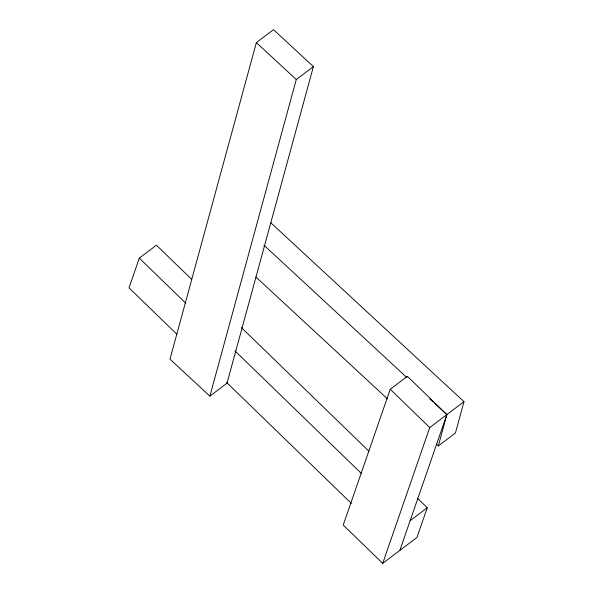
<?xml version="1.0" encoding="UTF-8"?>
<svg xmlns="http://www.w3.org/2000/svg" width="593" height="593" viewBox="0 0 593 593"><rect width="100%" height="100%" fill="white"/><g stroke="black" fill="none" stroke-linecap="round" stroke-linejoin="round"><path stroke-width="0.89" d="M256.369 42.6L169.983 359.18L209.885 396.131L227.008 383.189L313.393 66.609L273.484 29.65L256.369 42.6L296.27 79.551L209.885 396.131M436.27 444.075L438.309 445.958L446.863 414.611L407.369 376.318L390.246 389.267L343.221 525.057L382.715 563.35L416.953 537.458L427.242 507.749L417.287 498.098M270.801 222.753L463.978 401.661L455.424 433.009L438.309 445.958M191.606 279.303L156.426 245.198L139.311 258.14L129.022 287.85L176.81 334.178M382.715 563.35L429.74 427.553L463.978 401.661M399.838 550.4L446.863 414.611L434.662 403.307M296.27 79.551L313.393 66.609M410.126 520.698L427.242 507.749M263.848 245.117L406.865 377.571M429.918 398.919L433.305 402.054M255.968 277.087L387.466 398.874M390.246 389.267L429.74 427.553M241.388 327.566L368.831 451.125M139.311 258.14L185.772 303.186M234.887 350.811L361.671 473.718M226.593 382.448L351.382 503.427"/></g></svg>
